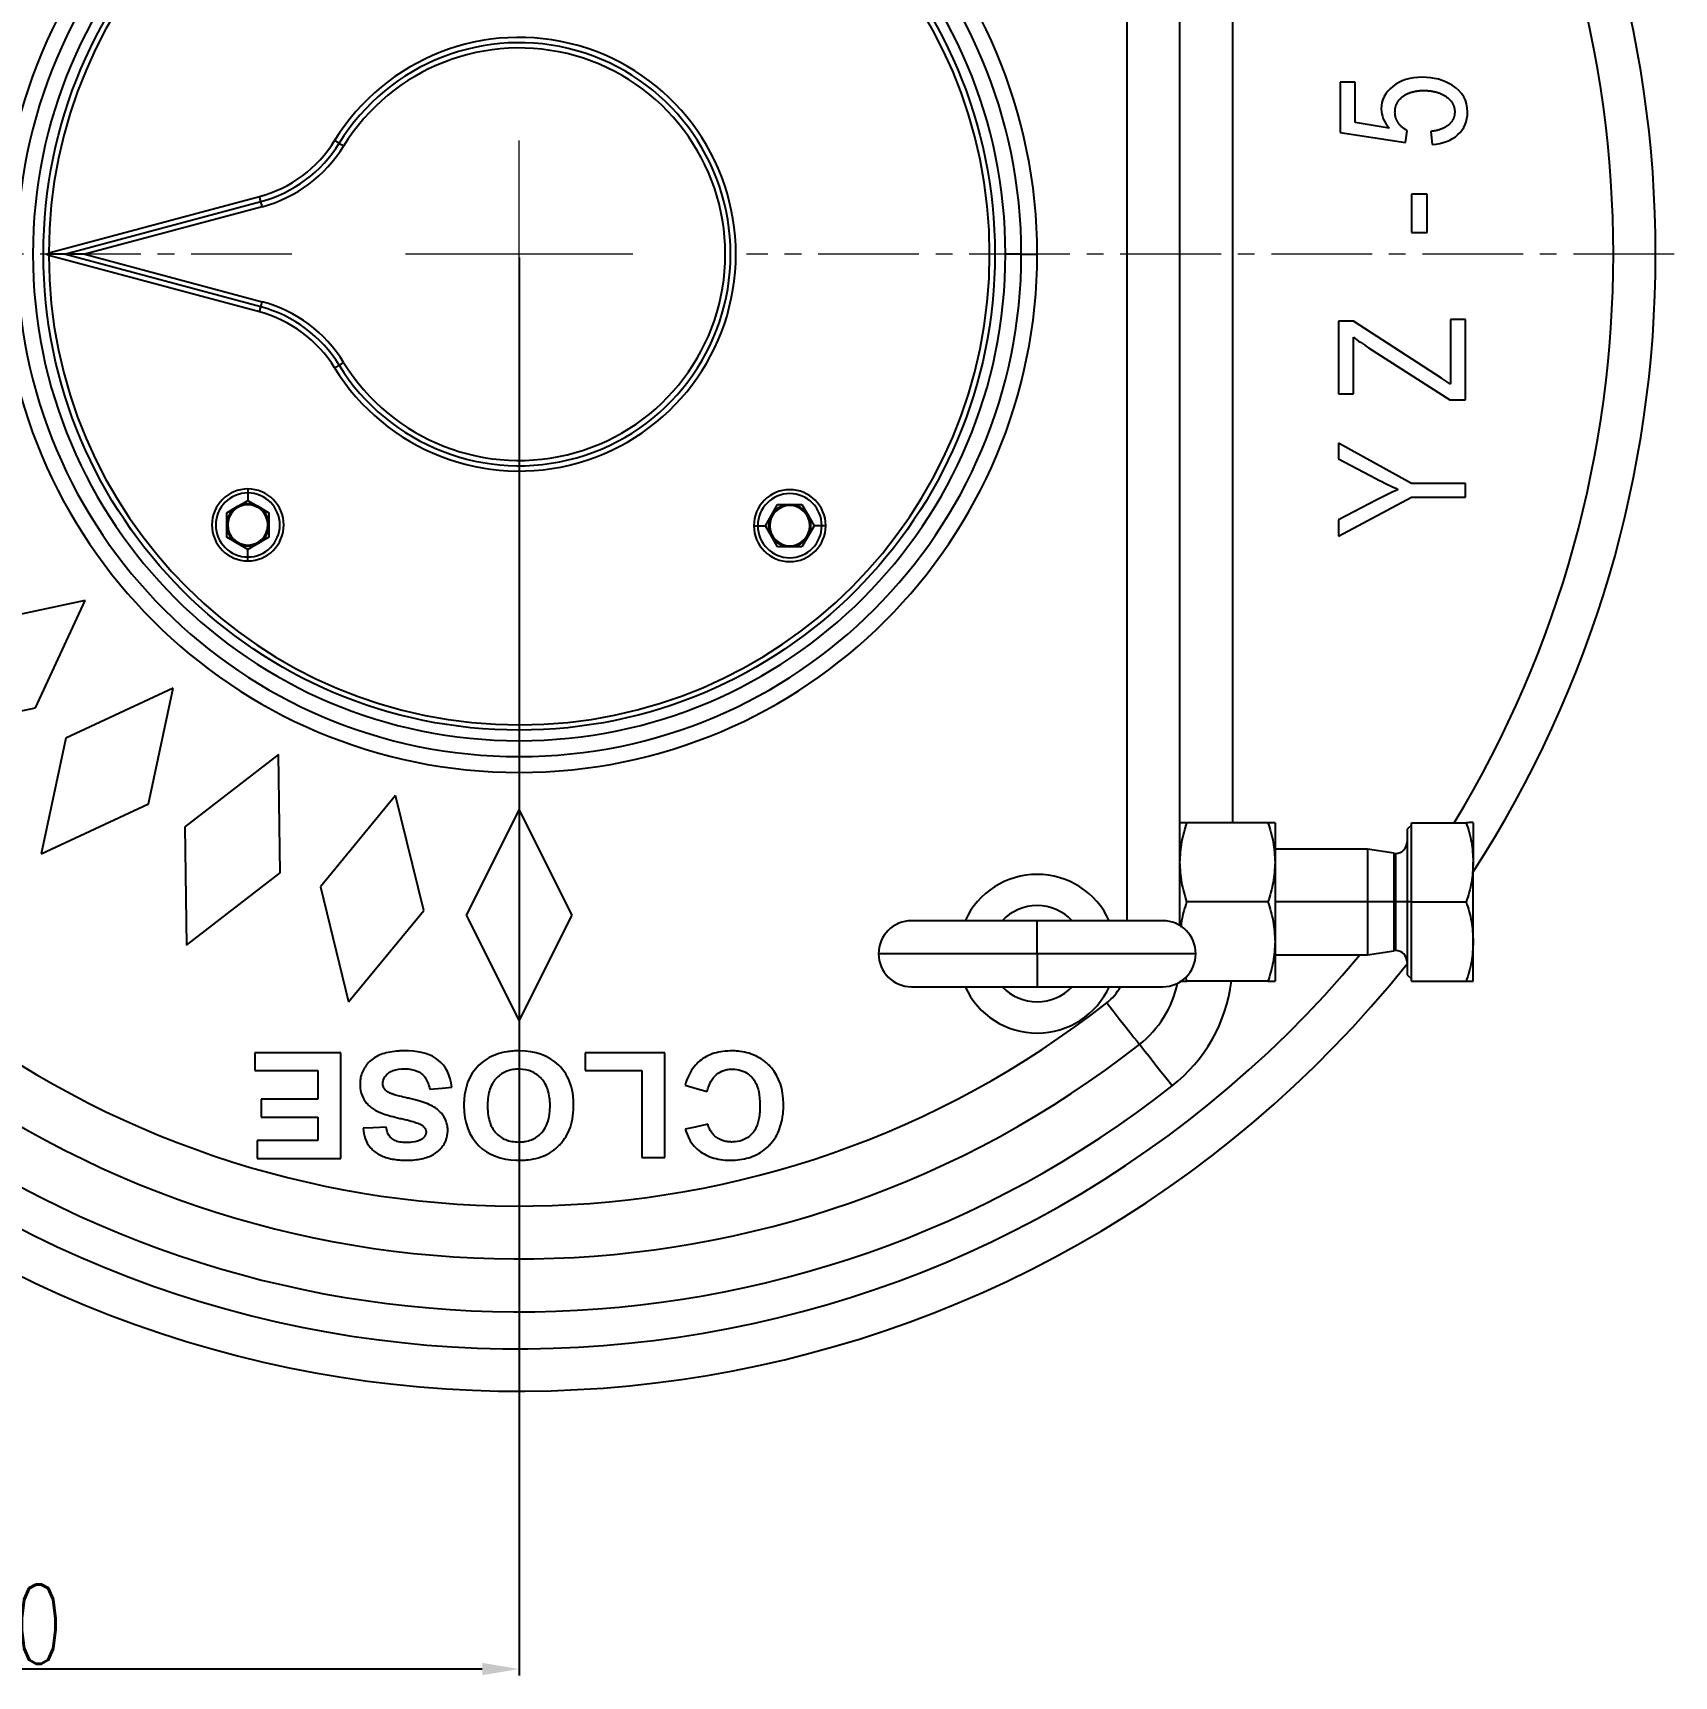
# Model space of a CAD drawing. Header units: millimetres. Extents: x 1964 to 5009, y 569 to 2723.
# Drawn here: x 4311 to 4621.5, y 1538.5 to 1849.3 of the extents above; entities that cross this region are included whole.
import ezdxf

# ---------------------------------------------------------------- set-up
doc = ezdxf.new("R2010")
doc.units = ezdxf.units.MM
doc.linetypes.add('CENTER2', pattern=[28.575, 19.05, -3.175, 3.175, -3.175])
doc.linetypes.add('点画线', pattern=[18, 12, -2, 2, -2])
doc.layers.add('中心线层', color=1, linetype='点画线', lineweight=18)
doc.styles.get("Standard").update_dxf_attribs({"font": 'arial.ttf'})
doc.styles.add('TH_GBDIM', font='simplex.shx', dxfattribs={"width": 0.707, "bigfont": 'hzfs.shx'})
doc.dimstyles.new('ISO-25$0', dxfattribs={"dimtxt": 2.5, "dimasz": 2.5, "dimexe": 1.25, "dimexo": 0.625, "dimtad": 1, "dimtxsty": 'Standard', "dimcen": 2.5, "dimdle": 5, "dimadec": 0, "dimazin": 0, "dimtfac": 1, "dimtmove": 0, "dimatfit": 3, "dimfxl": 0, "dimarcsym": 0})

# ---------------------------------------------------------------- blocks, each defined once
blk = doc.blocks.new('*U50')
at = {"layer": '中心线层', "color": 0, "linetype": 'CENTER2', "transparency": 16777216}
for p, q in [((0, 43), (0, 218.5)), ((-218.5, 0), (-43, 0)), ((0, -218.5), (0, -43))]:
    blk.add_line(p, q, dxfattribs=at)
at = {"layer": '中心线层', "color": 0, "linetype": 'Continuous', "transparency": 16777216}
for p, q in [((0, -21.5), (0, 21.5)), ((-21.5, 0), (21.5, 0))]:
    blk.add_line(p, q, dxfattribs=at)
blk = doc.blocks.new('*D66')
at = {"color": 1, "linetype": 'Continuous', "transparency": 16777216}
for p, q in [((4203.01, 1806.79), (4203.01, 1538.61)), ((4403.01, 1806.79), (4403.01, 1538.61)), ((4396.01, 1539.86), (4210.01, 1539.86))]:
    blk.add_line(p, q, dxfattribs=at)
at = {"color": 1, "transparency": 16777216}
for points in [[(4210.01, 1541.02), (4210.01, 1538.69), (4203.01, 1539.86)], [(4396.01, 1541.02), (4396.01, 1538.69), (4403.01, 1539.86)]]:
    blk.add_solid(points, dxfattribs=at)
at = {"layer": 'Defpoints', "color": 0, "transparency": 16777216}
for p in [(4203.01, 1807.41), (4403.01, 1807.41), (4203.01, 1539.86)]:
    blk.add_point(p, dxfattribs=at)
at = {"color": 1, "lineweight": 30, "transparency": 16777216, "insert": (4303.01, 1548.36), "char_height": 15, "attachment_point": 5, "style": 'TH_GBDIM'}
blk.add_mtext('200', dxfattribs=at)

msp = doc.modelspace()

# ---------------------------------------------------------------- linework, layer by layer
at = {"color": 8, "linetype": 'Continuous', "lineweight": 25}
for p, q in [((4518.008, 1681.376), (4518.008, 1933.449)), ((4538.008, 1699.912), (4538.008, 1914.912)), ((4351.675, 1763.015), (4351.675, 1762.274)), ((4447.405, 1756.079), (4448.147, 1756.079)), ((4461.005, 1756.079), (4460.264, 1756.079)), ((4351.675, 1749.415), (4351.675, 1750.157)), ((4568.464, 1694.128), (4568.464, 1684.912)), ((4568.808, 1694.101), (4568.808, 1684.912)), ((4563.508, 1684.912), (4546.008, 1684.912)), ((4568.464, 1684.912), (4568.464, 1675.697)), ((4568.808, 1684.912), (4568.808, 1675.724)), ((4501.003, 1675.126), (4501.003, 1681.376)), ((4501.003, 1675.126), (4471.003, 1675.126)), ((4501.003, 1675.126), (4501.003, 1668.876)), ((4531.003, 1675.126), (4501.003, 1675.126))]:
    msp.add_line(p, q, dxfattribs=at)
at = {"color": 7, "linetype": 'Continuous', "lineweight": 25}
for p, q in [((4528.008, 1680.461), (4528.008, 1934.364)), ((4558.336, 1839.971), (4558.336, 1830.424)), ((4561.152, 1839.971), (4558.336, 1839.971)), ((4561.152, 1832.31), (4561.152, 1839.971)), ((4558.336, 1830.424), (4570.663, 1828.564)), ((4567.602, 1831.275), (4561.152, 1832.31)), ((4570.663, 1828.564), (4571.023, 1830.777)), ((4575.46, 1830.62), (4575.722, 1828.145)), ((4314.009, 1807.644), (4353.882, 1818.328)), ((4574.805, 1818.741), (4571.842, 1818.741)), ((4571.842, 1818.741), (4571.842, 1811.499)), ((4574.805, 1811.499), (4574.805, 1818.741)), ((4317.008, 1807.412), (4354.14, 1817.362)), ((4354.399, 1816.396), (4320.872, 1807.412)), ((4571.842, 1811.499), (4574.805, 1811.499)), ((4314.071, 1807.412), (4313.577, 1807.412)), ((4353.882, 1796.497), (4314.009, 1807.181)), ((4317.008, 1807.412), (4314.071, 1807.412)), ((4354.14, 1797.463), (4317.008, 1807.412)), ((4320.872, 1807.412), (4317.008, 1807.412)), ((4320.872, 1807.412), (4354.399, 1798.429)), ((4498.008, 1807.412), (4495.008, 1807.412)), ((4558.008, 1794.761), (4558.008, 1781.009)), ((4560.841, 1794.761), (4558.008, 1794.761)), ((4577.49, 1783.982), (4560.841, 1794.761)), ((4579.176, 1795.075), (4579.176, 1782.816)), ((4582.008, 1795.075), (4579.176, 1795.075)), ((4582.008, 1779.896), (4582.008, 1795.075)), ((4560.841, 1781.009), (4560.841, 1791.722)), ((4563.689, 1789.732), (4579.062, 1779.896)), ((4579.176, 1782.816), (4577.49, 1783.982)), ((4558.008, 1781.009), (4560.841, 1781.009)), ((4579.062, 1779.896), (4582.008, 1779.896)), ((4571.842, 1764.036), (4558.008, 1771.697)), ((4558.008, 1771.697), (4558.008, 1768.737)), ((4558.008, 1768.737), (4565.064, 1765.018)), ((4351.675, 1762.274), (4351.675, 1760.834)), ((4582.008, 1764.036), (4571.842, 1764.036)), ((4582.008, 1761.495), (4582.008, 1764.036)), ((4347.675, 1758.525), (4349.675, 1759.679)), ((4349.675, 1759.679), (4351.675, 1760.834)), ((4351.675, 1760.834), (4353.675, 1759.679)), ((4353.675, 1759.679), (4355.675, 1758.525)), ((4450.741, 1758.079), (4451.896, 1760.079)), ((4451.896, 1760.079), (4454.205, 1760.079)), ((4454.205, 1760.079), (4456.515, 1760.079)), ((4456.515, 1760.079), (4457.67, 1758.079)), ((4558.008, 1754.095), (4571.842, 1761.495)), ((4565.244, 1760.971), (4558.008, 1757.186)), ((4571.842, 1761.495), (4582.008, 1761.495)), ((4347.675, 1756.215), (4347.675, 1758.525)), ((4347.675, 1753.906), (4347.675, 1756.215)), ((4355.675, 1758.525), (4355.675, 1756.215)), ((4355.675, 1756.215), (4355.675, 1753.906)), ((4448.147, 1756.079), (4449.587, 1756.079)), ((4449.587, 1756.079), (4450.741, 1758.079)), ((4450.741, 1754.079), (4449.587, 1756.079)), ((4457.67, 1758.079), (4458.824, 1756.079)), ((4458.824, 1756.079), (4457.67, 1754.079)), ((4460.264, 1756.079), (4458.824, 1756.079)), ((4558.008, 1757.186), (4558.008, 1754.095)), ((4349.675, 1752.751), (4347.675, 1753.906)), ((4351.675, 1751.597), (4349.675, 1752.751)), ((4353.675, 1752.751), (4351.675, 1751.597)), ((4355.675, 1753.906), (4353.675, 1752.751)), ((4451.896, 1752.079), (4450.741, 1754.079)), ((4457.67, 1754.079), (4456.515, 1752.079)), ((4351.675, 1750.157), (4351.675, 1751.597)), ((4454.205, 1752.079), (4451.896, 1752.079)), ((4456.515, 1752.079), (4454.205, 1752.079)), ((4320.916, 1741.946), (4299.045, 1737.294)), ((4311.514, 1721.658), (4320.916, 1741.946)), ((4337.542, 1725.32), (4317.254, 1715.918)), ((4332.89, 1703.449), (4337.542, 1725.32)), ((4289.643, 1717.006), (4311.514, 1721.658)), ((4317.254, 1715.918), (4312.602, 1694.047)), ((4357.451, 1712.811), (4339.763, 1699.13)), ((4357.783, 1690.452), (4357.451, 1712.811)), ((4312.602, 1694.047), (4332.89, 1703.449)), ((4379.644, 1705.045), (4365.444, 1687.772)), ((4384.943, 1683.321), (4379.644, 1705.045)), ((4403.008, 1702.412), (4393.008, 1682.412)), ((4413.008, 1682.412), (4403.008, 1702.412)), ((4544.669, 1699.912), (4529.348, 1699.912)), ((4546.008, 1699.912), (4546.008, 1692.412)), ((4571.808, 1699.912), (4582.169, 1699.912)), ((4571.808, 1684.912), (4571.808, 1699.912)), ((4583.508, 1699.912), (4583.508, 1692.412)), ((4339.763, 1699.13), (4340.095, 1676.772)), ((4571.808, 1699.462), (4571.008, 1698.662)), ((4571.008, 1698.662), (4571.008, 1684.912)), ((4563.508, 1694.912), (4546.008, 1694.912)), ((4568.464, 1694.128), (4563.508, 1694.912)), ((4563.508, 1694.912), (4563.508, 1684.912)), ((4546.008, 1692.412), (4546.008, 1677.412)), ((4583.508, 1677.412), (4583.508, 1692.412)), ((4340.095, 1676.772), (4357.783, 1690.452)), ((4365.444, 1687.772), (4370.743, 1666.048)), ((4544.669, 1684.912), (4529.348, 1684.912)), ((4563.508, 1684.912), (4563.508, 1674.912)), ((4568.464, 1684.912), (4563.508, 1684.912)), ((4568.464, 1684.912), (4568.808, 1684.912)), ((4571.008, 1684.912), (4568.808, 1684.912)), ((4571.808, 1684.912), (4571.008, 1684.912)), ((4571.008, 1684.912), (4571.008, 1671.162)), ((4571.808, 1684.912), (4582.169, 1684.912)), ((4571.808, 1669.912), (4571.808, 1684.912)), ((4370.743, 1666.048), (4384.943, 1683.321)), ((4393.008, 1682.412), (4403.008, 1662.412)), ((4403.008, 1662.412), (4413.008, 1682.412)), ((4501.003, 1681.376), (4477.253, 1681.376)), ((4524.753, 1681.376), (4501.003, 1681.376)), ((4546.008, 1677.412), (4546.008, 1669.912)), ((4563.508, 1674.912), (4568.464, 1675.697)), ((4583.508, 1669.912), (4583.508, 1677.412)), ((4546.008, 1674.912), (4563.508, 1674.912)), ((4477.253, 1668.876), (4501.003, 1668.876)), ((4501.003, 1668.876), (4524.753, 1668.876)), ((4529.348, 1669.912), (4529.139, 1670.706)), ((4544.669, 1669.912), (4529.348, 1669.912)), ((4571.008, 1671.162), (4571.808, 1670.362)), ((4571.808, 1669.912), (4582.169, 1669.912)), ((4353.008, 1656.412), (4353.008, 1653.041)), ((4369.271, 1656.412), (4353.008, 1656.412)), ((4369.271, 1636.412), (4369.271, 1656.412)), ((4415.51, 1656.412), (4415.51, 1653.041)), ((4430.559, 1656.412), (4415.51, 1656.412)), ((4430.559, 1636.576), (4430.559, 1656.412)), ((4353.008, 1653.041), (4364.95, 1653.041)), ((4364.95, 1653.041), (4364.95, 1647.597)), ((4415.51, 1653.041), (4426.243, 1653.041)), ((4426.243, 1653.041), (4426.243, 1636.576)), ((4354.217, 1647.597), (4354.217, 1644.23)), ((4364.95, 1647.597), (4354.217, 1647.597)), ((4354.217, 1644.23), (4364.95, 1644.23)), ((4364.95, 1644.23), (4364.95, 1639.794)), ((4364.95, 1639.794), (4353.413, 1639.794)), ((4353.413, 1639.794), (4353.413, 1636.412)), ((4353.413, 1636.412), (4369.271, 1636.412)), ((4426.243, 1636.576), (4430.559, 1636.576))]:
    msp.add_line(p, q, dxfattribs=at)
at = {"color": 7, "linetype": 'Continuous', "lineweight": 25, "flags": 128}
for points in [[(4368.954, 1828.396), (4368.938, 1828.406), (4368.889, 1828.435), (4368.81, 1828.484), (4368.705, 1828.549), (4368.576, 1828.629), (4368.428, 1828.719), (4368.269, 1828.818), (4368.103, 1828.92)], [(4368.954, 1828.396), (4368.97, 1828.385), (4369.019, 1828.356), (4369.097, 1828.307), (4369.203, 1828.242), (4369.332, 1828.162), (4369.479, 1828.072), (4369.639, 1827.973), (4369.805, 1827.871)], [(4354.14, 1817.362), (4354.135, 1817.38), (4354.121, 1817.435), (4354.097, 1817.525), (4354.065, 1817.645), (4354.025, 1817.791), (4353.981, 1817.958), (4353.932, 1818.139), (4353.882, 1818.328)], [(4354.399, 1816.396), (4354.349, 1816.584), (4354.3, 1816.766), (4354.255, 1816.933), (4354.216, 1817.079), (4354.184, 1817.199), (4354.16, 1817.288), (4354.145, 1817.343), (4354.14, 1817.362)], [(4314.071, 1807.412), (4314.063, 1807.441), (4314.055, 1807.47), (4314.048, 1807.498), (4314.04, 1807.527), (4314.032, 1807.556), (4314.024, 1807.585), (4314.017, 1807.615), (4314.009, 1807.644)], [(4314.009, 1807.181), (4314.017, 1807.21), (4314.024, 1807.239), (4314.032, 1807.268), (4314.04, 1807.297), (4314.048, 1807.326), (4314.055, 1807.355), (4314.063, 1807.384), (4314.071, 1807.412)], [(4498.008, 1807.412), (4498.066, 1807.412), (4498.237, 1807.412), (4498.514, 1807.412), (4498.887, 1807.412), (4499.342, 1807.412), (4499.86, 1807.412), (4500.423, 1807.412), (4501.008, 1807.412)], [(4353.882, 1796.497), (4353.932, 1796.685), (4353.981, 1796.867), (4354.025, 1797.034), (4354.065, 1797.18), (4354.097, 1797.3), (4354.121, 1797.389), (4354.135, 1797.444), (4354.14, 1797.463)], [(4354.14, 1797.463), (4354.145, 1797.481), (4354.16, 1797.536), (4354.184, 1797.626), (4354.216, 1797.746), (4354.255, 1797.892), (4354.3, 1798.059), (4354.349, 1798.24), (4354.399, 1798.429)], [(4368.954, 1786.429), (4368.97, 1786.439), (4369.019, 1786.469), (4369.097, 1786.518), (4369.203, 1786.583), (4369.332, 1786.662), (4369.479, 1786.753), (4369.639, 1786.851), (4369.805, 1786.954)], [(4368.103, 1785.905), (4368.269, 1786.007), (4368.428, 1786.105), (4368.576, 1786.196), (4368.705, 1786.276), (4368.81, 1786.341), (4368.889, 1786.389), (4368.938, 1786.419), (4368.954, 1786.429)], [(4514.185, 1665.85), (4515.39, 1664.316), (4516.548, 1662.841), (4517.616, 1661.481), (4518.552, 1660.289), (4519.32, 1659.311), (4519.891, 1658.584), (4520.243, 1658.137), (4520.361, 1657.986)], [(4526.538, 1650.121), (4525.333, 1651.656), (4524.174, 1653.131), (4523.106, 1654.491), (4522.17, 1655.682), (4521.402, 1656.66), (4520.831, 1657.387), (4520.48, 1657.835), (4520.361, 1657.986)], [(4434.382, 1650.298), (4436.729, 1649.605), (4438.573, 1649.06)], [(4386.086, 1649.521), (4388.439, 1649.735), (4390.288, 1649.904)], [(4377.827, 1642.306), (4375.41, 1642.206), (4373.511, 1642.127)], [(4438.715, 1642.88), (4436.322, 1642.344), (4434.443, 1641.923)]]:
    msp.add_lwpolyline(points, dxfattribs=at)
at = {"color": 7, "linetype": 'Continuous', "lineweight": 25}
msp.add_circle((4403.008, 1807.412), 90, dxfattribs=at)
for centre, radius, start, end in [((4403.008, 1807.412), 215, 0, 32.90896), ((4403.008, 1807.412), 98, 0, 180), ((4403.008, 1807.412), 95, 0, 180), ((4403.008, 1807.412), 92, 0, 180), ((4403.008, 1807.412), 89, 180.14904, 179.85096), ((4403.008, 1807.412), 41, 211.63989, 148.36011), ((4403.008, 1807.412), 40, 211.63989, 148.36011), ((4403.008, 1807.412), 39, 211.63989, 148.36011), ((4347.67, 1841.51), 24, 285, 328.36011), ((4347.67, 1841.51), 25, 285, 328.36011), ((4347.67, 1841.51), 26, 285, 328.36011), ((4403.008, 1807.412), 98, 180, 0), ((4403.008, 1807.412), 95, 180, 0), ((4403.008, 1807.412), 92, 180, 0), ((4403.008, 1807.412), 215, 327.09104, 0), ((4347.67, 1773.315), 24, 31.63989, 75), ((4347.67, 1773.315), 25, 31.63989, 75), ((4347.67, 1773.315), 26, 31.63989, 75), ((4351.675, 1756.215), 6.8, 90, 180), ((4351.675, 1756.215), 6.059, 90, 270), ((4351.675, 1756.215), 6.8, 270, 90), ((4351.675, 1756.215), 6.059, 270, 90), ((4454.205, 1756.079), 6.8, 0, 180), ((4454.205, 1756.079), 6.059, 0, 180), ((4351.675, 1756.215), 4, 120, 180), ((4351.675, 1756.215), 3.8, 0, 180), ((4351.675, 1756.215), 4, 60, 120), ((4351.675, 1756.215), 4, 0, 60), ((4454.205, 1756.079), 3.8, 90, 270), ((4454.205, 1756.079), 4, 90, 150), ((4454.205, 1756.079), 4, 30, 90), ((4454.205, 1756.079), 3.8, 270, 90), ((4351.675, 1756.215), 6.8, 180, 270), ((4351.675, 1756.215), 4, 180, 240), ((4351.675, 1756.215), 3.8, 180, 0), ((4351.675, 1756.215), 4, 300, 0), ((4454.205, 1756.079), 6.8, 180, 0), ((4454.205, 1756.079), 6.059, 180, 0), ((4454.205, 1756.079), 4, 150, 210), ((4454.205, 1756.079), 4, 330, 30), ((4351.675, 1756.215), 4, 240, 300), ((4454.205, 1756.079), 4, 210, 270), ((4454.205, 1756.079), 4, 270, 330), ((4568.808, 1696.301), 2.2, 261.00157, 270), ((4568.808, 1696.301), 2.2, 270, 0), ((4501.003, 1675.126), 15, 24.62432, 155.37568), ((4477.253, 1675.126), 6.25, 90, 180), ((4501.003, 1675.126), 9.1, 43.37837, 136.62163), ((4524.753, 1675.126), 6.25, 0, 90), ((4477.253, 1675.126), 6.25, 180, 270), ((4524.753, 1675.126), 6.25, 270, 0), ((4568.808, 1673.524), 2.2, 90, 98.99843), ((4568.808, 1673.524), 2.2, 0, 90), ((4403.008, 1807.412), 215, 235.04923, 321.38851), ((4501.003, 1675.126), 15, 204.62432, 335.60091), ((4501.003, 1675.126), 9.1, 223.37837, 316.62163), ((4508.008, 1673.715), 20, 308.14451, 347.96917), ((4403.008, 1807.412), 180, 233.54732, 308.14451), ((4403.008, 1807.412), 190, 233.54732, 308.14451), ((4403.008, 1807.412), 200, 233.54732, 308.14451)]:
    msp.add_arc(centre, radius, start, end, dxfattribs=at)
at = {"color": 8, "linetype": 'Continuous', "lineweight": 25}
for centre, radius, start, end in [((4403.008, 1807.412), 207, 328.7131, 31.2869), ((4403.008, 1807.412), 207, 233.92266, 320.20098), ((4508.008, 1673.715), 10, 308.14451, 331.05865), ((4508.008, 1673.715), 30, 308.14451, 352.71802)]:
    msp.add_arc(centre, radius, start, end, dxfattribs=at)
at = {"color": 7, "linetype": 'Continuous', "lineweight": 25}
for points in [[(4573.872, 1840.875), (4571.596, 1840.875), (4569.73, 1840.299), (4568.277, 1839.143)], [(4579.509, 1839.361), (4577.932, 1840.364), (4576.049, 1840.875), (4573.872, 1840.875)], [(4568.277, 1839.143), (4566.832, 1837.994), (4566.096, 1836.579), (4566.096, 1834.903)], [(4582.418, 1834.313), (4582.418, 1836.435), (4581.452, 1838.125), (4579.509, 1839.361)], [(4566.096, 1834.903), (4566.096, 1833.632), (4566.603, 1832.427), (4567.602, 1831.275)], [(4580.589, 1830.027), (4581.812, 1831.131), (4582.418, 1832.558), (4582.418, 1834.313)], [(4575.722, 1828.145), (4577.752, 1828.302), (4579.373, 1828.931), (4580.589, 1830.027)], [(4560.841, 1791.722), (4561.659, 1791.094), (4562.607, 1790.424), (4563.689, 1789.732)], [(4565.064, 1765.018), (4566.636, 1764.193), (4568.06, 1763.499), (4569.304, 1762.922)], [(4569.304, 1762.922), (4567.962, 1762.32), (4566.594, 1761.677), (4565.244, 1760.971)], [(4390.288, 1649.904), (4390.003, 1652.145), (4389.139, 1653.844), (4387.689, 1655.016)], [(4438.573, 1649.06), (4438.928, 1650.523), (4439.524, 1651.598), (4440.35, 1652.278)]]:
    msp.add_open_spline(points, degree=3, dxfattribs=at)
for points, knots in [([(4568.699, 1834.274), (4568.7, 1834.345), (4568.702, 1834.484), (4568.717, 1834.691), (4568.742, 1834.894), (4568.778, 1835.091), (4568.823, 1835.284), (4568.879, 1835.473), (4568.945, 1835.656), (4569.021, 1835.835), (4569.107, 1836.009), (4569.203, 1836.179), (4569.309, 1836.344), (4569.426, 1836.504), (4569.552, 1836.659), (4569.689, 1836.81), (4569.836, 1836.955), (4569.993, 1837.097), (4570.104, 1837.186), (4570.16, 1837.231)], [0, 0, 0, 0, 0.0617696, 0.1223137, 0.1817854, 0.2403462, 0.2981652, 0.3554182, 0.4122862, 0.4689539, 0.5256078, 0.5824347, 0.6396198, 0.6973446, 0.7557857, 0.8151133, 0.8754901, 0.9370705, 1, 1, 1, 1]), ([(4570.16, 1837.231), (4570.218, 1837.275), (4570.335, 1837.363), (4570.519, 1837.485), (4570.709, 1837.6), (4570.907, 1837.707), (4571.112, 1837.806), (4571.325, 1837.897), (4571.544, 1837.98), (4571.771, 1838.055), (4572.005, 1838.122), (4572.246, 1838.182), (4572.494, 1838.233), (4572.75, 1838.276), (4573.013, 1838.312), (4573.283, 1838.339), (4573.56, 1838.359), (4573.845, 1838.371), (4574.037, 1838.373), (4574.134, 1838.373)], [0, 0, 0, 0, 0.0520123, 0.104345, 0.1571187, 0.2104511, 0.2644561, 0.3192437, 0.3749191, 0.4315825, 0.4893289, 0.5482483, 0.6084253, 0.6699393, 0.7328646, 0.7972707, 0.8632225, 0.9307802, 1, 1, 1, 1]), ([(4574.134, 1838.373), (4574.25, 1838.372), (4574.48, 1838.37), (4574.821, 1838.354), (4575.152, 1838.329), (4575.473, 1838.292), (4575.786, 1838.245), (4576.089, 1838.188), (4576.382, 1838.12), (4576.667, 1838.042), (4576.942, 1837.953), (4577.207, 1837.854), (4577.463, 1837.744), (4577.71, 1837.624), (4577.948, 1837.493), (4578.177, 1837.352), (4578.322, 1837.249), (4578.394, 1837.198)], [0, 0, 0, 0, 0.0777706, 0.1535317, 0.2273607, 0.2993408, 0.3695621, 0.4381217, 0.5051235, 0.5706794, 0.6349083, 0.6979369, 0.7598993, 0.8209364, 0.8811959, 0.9408311, 1, 1, 1, 1]), ([(4578.394, 1837.198), (4578.459, 1837.149), (4578.588, 1837.052), (4578.769, 1836.899), (4578.938, 1836.742), (4579.095, 1836.58), (4579.239, 1836.415), (4579.37, 1836.245), (4579.49, 1836.071), (4579.596, 1835.892), (4579.69, 1835.709), (4579.772, 1835.522), (4579.841, 1835.331), (4579.897, 1835.136), (4579.941, 1834.936), (4579.972, 1834.732), (4579.991, 1834.524), (4579.994, 1834.384), (4579.995, 1834.313)], [0, 0, 0, 0, 0.0711559, 0.1402421, 0.2074147, 0.2728438, 0.3367132, 0.3992205, 0.4605766, 0.5210042, 0.5807367, 0.6400154, 0.6990874, 0.7582022, 0.817609, 0.8775531, 0.9382735, 1, 1, 1, 1]), ([(4569.35, 1832.216), (4569.315, 1832.268), (4569.246, 1832.37), (4569.152, 1832.529), (4569.066, 1832.691), (4568.989, 1832.856), (4568.921, 1833.025), (4568.842, 1833.253), (4568.766, 1833.546), (4568.709, 1833.907), (4568.702, 1834.151), (4568.699, 1834.274)], [0, 0, 0, 0, 0.08509361, 0.16928002, 0.25276711, 0.335768, 0.41849957, 0.50118082, 0.66611775, 0.83180483, 1, 1, 1, 1]), ([(4579.995, 1834.313), (4579.994, 1834.251), (4579.992, 1834.127), (4579.976, 1833.943), (4579.951, 1833.762), (4579.916, 1833.585), (4579.871, 1833.412), (4579.816, 1833.243), (4579.75, 1833.077), (4579.675, 1832.916), (4579.589, 1832.758), (4579.494, 1832.603), (4579.388, 1832.453), (4579.272, 1832.306), (4579.147, 1832.163), (4579.011, 1832.023), (4578.914, 1831.935), (4578.865, 1831.89)], [0, 0, 0, 0, 0.0679883, 0.1348258, 0.2007212, 0.2658921, 0.3305636, 0.394966, 0.4593325, 0.5238965, 0.5888895, 0.6545384, 0.7210634, 0.788676, 0.857578, 0.9279597, 1, 1, 1, 1]), ([(4571.023, 1830.777), (4570.956, 1830.812), (4570.822, 1830.88), (4570.629, 1830.995), (4570.443, 1831.117), (4570.265, 1831.249), (4570.093, 1831.388), (4569.93, 1831.537), (4569.773, 1831.694), (4569.624, 1831.859), (4569.482, 1832.033), (4569.394, 1832.155), (4569.35, 1832.216)], [0, 0, 0, 0, 0.101542, 0.2020665, 0.3018206, 0.4010569, 0.5000319, 0.5990043, 0.6982328, 0.7979741, 0.8984808, 1, 1, 1, 1]), ([(4578.865, 1831.89), (4578.817, 1831.849), (4578.721, 1831.767), (4578.567, 1831.652), (4578.404, 1831.541), (4578.232, 1831.437), (4578.051, 1831.338), (4577.861, 1831.245), (4577.662, 1831.157), (4577.453, 1831.075), (4577.235, 1830.998), (4577.009, 1830.927), (4576.773, 1830.862), (4576.528, 1830.802), (4576.274, 1830.748), (4576.011, 1830.699), (4575.739, 1830.656), (4575.554, 1830.632), (4575.46, 1830.62)], [0, 0, 0, 0, 0.0511085, 0.1032129, 0.1564526, 0.2109584, 0.2668522, 0.324247, 0.3832473, 0.4439492, 0.506441, 0.5708037, 0.6371112, 0.7054313, 0.775826, 0.8483519, 0.9230608, 1, 1, 1, 1]), ([(4313.577, 1807.412), (4313.636, 1807.445), (4313.776, 1807.519), (4313.924, 1807.599), (4314.009, 1807.644)], [0, 0, 0, 0, 0.4307994, 1, 1, 1, 1]), ([(4314.009, 1807.181), (4313.924, 1807.226), (4313.776, 1807.306), (4313.636, 1807.38), (4313.577, 1807.412)], [0, 0, 0, 0, 0.5692006, 1, 1, 1, 1]), ([(4528.008, 1692.412), (4528.077, 1693.684), (4528.216, 1696.225), (4528.971, 1698.684), (4529.348, 1699.912)], [0, 0, 0, 0, 0.5002513, 1, 1, 1, 1]), ([(4529.348, 1699.912), (4528.972, 1699.912), (4528.217, 1699.912), (4528.078, 1699.912), (4528.008, 1699.912)], [0, 0, 0, 0, 0.497936, 1, 1, 1, 1]), ([(4544.669, 1699.912), (4545.046, 1698.682), (4545.802, 1696.223), (4545.939, 1693.682), (4546.008, 1692.412)], [0, 0, 0, 0, 0.50038305, 1, 1, 1, 1]), ([(4546.008, 1699.912), (4545.939, 1699.912), (4545.8, 1699.912), (4545.045, 1699.912), (4544.669, 1699.912)], [0, 0, 0, 0, 0.5020642, 1, 1, 1, 1]), ([(4583.508, 1699.912), (4583.439, 1699.913), (4583.301, 1699.914), (4582.546, 1699.913), (4582.169, 1699.912)], [0, 0, 0, 0, 0.5000013, 1, 1, 1, 1]), ([(4582.169, 1699.912), (4582.546, 1698.683), (4583.301, 1696.225), (4583.439, 1693.683), (4583.508, 1692.412)], [0, 0, 0, 0, 0.49999857, 1, 1, 1, 1]), ([(4529.348, 1684.912), (4528.97, 1686.143), (4528.215, 1688.601), (4528.077, 1691.143), (4528.008, 1692.412)], [0, 0, 0, 0, 0.5003838, 1, 1, 1, 1]), ([(4546.008, 1692.412), (4545.939, 1691.141), (4545.801, 1688.6), (4545.046, 1686.141), (4544.669, 1684.912)], [0, 0, 0, 0, 0.5002514, 1, 1, 1, 1]), ([(4583.508, 1692.412), (4583.439, 1691.142), (4583.301, 1688.601), (4582.546, 1686.142), (4582.169, 1684.912)], [0, 0, 0, 0, 0.5000011, 1, 1, 1, 1]), ([(4528.27, 1680.16), (4528.297, 1680.509), (4528.423, 1682.125), (4528.942, 1683.688), (4529.348, 1684.912)], [0, 0, 0, 0, 0.2162655, 1, 1, 1, 1]), ([(4544.669, 1684.912), (4545.046, 1683.682), (4545.802, 1681.223), (4545.939, 1678.682), (4546.008, 1677.412)], [0, 0, 0, 0, 0.5003842, 1, 1, 1, 1]), ([(4582.169, 1684.912), (4582.546, 1683.683), (4583.301, 1681.224), (4583.439, 1678.683), (4583.508, 1677.412)], [0, 0, 0, 0, 0.4999985, 1, 1, 1, 1]), ([(4546.008, 1677.412), (4545.939, 1676.141), (4545.801, 1673.6), (4545.046, 1671.141), (4544.669, 1669.912)], [0, 0, 0, 0, 0.5002517, 1, 1, 1, 1]), ([(4583.508, 1677.412), (4583.439, 1676.142), (4583.301, 1673.6), (4582.546, 1671.141), (4582.169, 1669.912)], [0, 0, 0, 0, 0.5000011, 1, 1, 1, 1]), ([(4528.008, 1669.912), (4528.078, 1669.912), (4528.217, 1669.912), (4528.972, 1669.912), (4529.348, 1669.912)], [0, 0, 0, 0, 0.502064, 1, 1, 1, 1]), ([(4544.669, 1669.912), (4545.045, 1669.912), (4545.8, 1669.912), (4545.939, 1669.912), (4546.008, 1669.912)], [0, 0, 0, 0, 0.4979358, 1, 1, 1, 1]), ([(4582.169, 1669.912), (4582.546, 1669.912), (4583.301, 1669.911), (4583.439, 1669.912), (4583.508, 1669.912)], [0, 0, 0, 0, 0.4999987, 1, 1, 1, 1]), ([(4387.689, 1655.016), (4386.349, 1656.094), (4384.359, 1656.71), (4381.758, 1656.764), (4381.448, 1656.766), (4381.291, 1656.765), (4380.831, 1656.758), (4379.936, 1656.723), (4378.574, 1656.561), (4377.624, 1656.322), (4376.744, 1656.027), (4376.339, 1655.852), (4375.219, 1655.237), (4374.601, 1654.71), (4373.987, 1653.909), (4373.872, 1653.741), (4373.661, 1653.402), (4373.375, 1652.888), (4373.04, 1652.001), (4372.925, 1651.259), (4372.896, 1650.691), (4372.896, 1650.498), (4372.909, 1650.124), (4372.973, 1649.213), (4373.2, 1648.418), (4373.63, 1647.575), (4373.801, 1647.313), (4374.181, 1646.822), (4374.602, 1646.364), (4375.228, 1645.876), (4375.649, 1645.62), (4375.939, 1645.458), (4376.087, 1645.383), (4376.883, 1645.008), (4378.138, 1644.565), (4379.844, 1644.138), (4380.617, 1643.963), (4380.778, 1643.928), (4381.089, 1643.859), (4381.544, 1643.754), (4383.062, 1643.375), (4383.997, 1643.038), (4384.576, 1642.711), (4384.673, 1642.647), (4384.836, 1642.517), (4385.057, 1642.316), (4385.306, 1641.944), (4385.38, 1641.608), (4385.388, 1641.341), (4385.384, 1641.252), (4385.362, 1641.083), (4385.272, 1640.676), (4385.013, 1640.348), (4384.697, 1640.137)], [0, 0, 0, 0, 0.125, 0.1328125, 0.1328125, 0.140625, 0.140625, 0.15625, 0.1875, 0.21875, 0.21875, 0.25, 0.25, 0.3125, 0.3125, 0.328125, 0.328125, 0.34375, 0.375, 0.40625, 0.40625, 0.421875, 0.421875, 0.4375, 0.5, 0.5, 0.53125, 0.53125, 0.5625, 0.59375, 0.609375, 0.609375, 0.625, 0.625, 0.6875, 0.71875, 0.71875, 0.7265625, 0.7265625, 0.734375, 0.75, 0.8125, 0.8125, 0.828125, 0.828125, 0.84375, 0.875, 0.90625, 0.90625, 0.921875, 0.921875, 0.9375, 1, 1, 1, 1]), ([(4410.489, 1654.033), (4408.627, 1655.83), (4406.125, 1656.741), (4402.583, 1656.757), (4402.195, 1656.744), (4401.443, 1656.69), (4400.346, 1656.565), (4397.996, 1655.971), (4396.34, 1654.943), (4394.444, 1653.115), (4393.735, 1652.022), (4393.028, 1650.115), (4392.764, 1649.095), (4392.634, 1647.975), (4392.576, 1647.207), (4392.562, 1646.81), (4392.57, 1643.163), (4393.517, 1640.637), (4395.402, 1638.812)], [0, 0, 0, 0, 0.25, 0.25, 0.28125, 0.28125, 0.3125, 0.375, 0.5, 0.5, 0.625, 0.625, 0.6875, 0.71875, 0.71875, 0.75, 0.75, 1, 1, 1, 1]), ([(4434.443, 1641.923), (4434.842, 1640.61), (4435.405, 1639.55), (4436.492, 1638.332), (4436.897, 1637.991), (4437.759, 1637.383), (4439.14, 1636.599), (4441.06, 1636.134), (4442.613, 1636.071), (4443.249, 1636.068), (4443.564, 1636.077), (4444.484, 1636.135), (4446.245, 1636.376), (4448.277, 1637.197), (4449.565, 1638.188), (4450.17, 1638.747), (4450.367, 1638.944), (4450.736, 1639.353), (4451.607, 1640.42), (4452.462, 1642.209), (4452.881, 1644.349), (4452.981, 1645.508), (4453, 1646.023), (4453.008, 1646.371), (4453.009, 1646.548), (4452.984, 1649.537), (4452.223, 1651.815), (4450.532, 1653.767), (4450.33, 1653.977), (4449.913, 1654.374), (4449.267, 1654.935), (4447.625, 1656.005), (4445.713, 1656.594), (4444.035, 1656.739), (4443.563, 1656.753), (4443.246, 1656.756), (4443.085, 1656.755), (4442.3, 1656.736), (4440.507, 1656.567), (4438.994, 1656.027), (4437.67, 1655.242), (4437.26, 1654.94), (4436.507, 1654.247), (4435.476, 1653.077), (4434.742, 1651.514), (4434.382, 1650.298)], [0, 0, 0, 0, 0.0625, 0.0625, 0.09375, 0.09375, 0.125, 0.1875, 0.203125, 0.203125, 0.21875, 0.21875, 0.25, 0.3125, 0.34375, 0.34375, 0.359375, 0.359375, 0.375, 0.4375, 0.46875, 0.484375, 0.4921875, 0.4921875, 0.5, 0.5, 0.625, 0.625, 0.640625, 0.640625, 0.65625, 0.6875, 0.75, 0.765625, 0.7734375, 0.7734375, 0.78125, 0.78125, 0.8125, 0.875, 0.875, 0.90625, 0.90625, 0.9375, 1, 1, 1, 1]), ([(4373.511, 1642.127), (4373.565, 1640.723), (4374.101, 1639.236), (4375.226, 1638.086), (4375.723, 1637.653), (4375.995, 1637.451), (4376.885, 1636.913), (4378.266, 1636.355), (4380.035, 1636.119), (4381.263, 1636.073), (4381.517, 1636.069), (4382.028, 1636.071), (4382.779, 1636.09), (4383.943, 1636.208), (4384.779, 1636.394), (4385.568, 1636.625), (4385.938, 1636.764), (4386.972, 1637.242), (4387.702, 1637.743), (4388.265, 1638.373), (4388.477, 1638.635), (4388.576, 1638.773), (4388.852, 1639.191), (4389.312, 1640.046), (4389.502, 1640.955), (4389.514, 1641.903), (4389.491, 1642.214), (4389.393, 1642.812), (4389.167, 1643.681), (4388.549, 1644.724), (4387.847, 1645.419), (4387.455, 1645.752), (4387.314, 1645.86), (4387, 1646.072), (4386.147, 1646.591), (4384.704, 1647.14), (4383.154, 1647.539), (4382.668, 1647.655), (4382.503, 1647.693), (4382.189, 1647.766), (4381.432, 1647.945), (4380.31, 1648.217), (4379.577, 1648.415), (4379.306, 1648.499), (4379.208, 1648.53), (4379.164, 1648.545), (4379.03, 1648.592), (4378.601, 1648.749), (4378.119, 1648.993), (4377.828, 1649.226), (4377.662, 1649.387), (4377.593, 1649.47), (4377.407, 1649.735), (4377.275, 1650.025), (4377.225, 1650.354), (4377.211, 1650.581), (4377.213, 1650.699), (4377.268, 1651.268), (4377.503, 1651.79), (4377.956, 1652.253), (4378.155, 1652.434), (4378.263, 1652.524), (4378.613, 1652.773), (4379.414, 1653.189), (4380.521, 1653.356), (4381.835, 1653.359), (4382.246, 1653.324), (4383.004, 1653.186), (4383.353, 1653.082), (4384.31, 1652.668), (4384.829, 1652.265), (4385.631, 1651.128), (4385.915, 1650.402), (4386.086, 1649.521)], [0, 0, 0, 0, 0.0625, 0.078125, 0.078125, 0.09375, 0.09375, 0.125, 0.15625, 0.15625, 0.1640625, 0.1640625, 0.171875, 0.1875, 0.203125, 0.203125, 0.21875, 0.21875, 0.25, 0.2578125, 0.2578125, 0.265625, 0.265625, 0.28125, 0.3125, 0.3125, 0.328125, 0.328125, 0.34375, 0.375, 0.390625, 0.390625, 0.3984375, 0.3984375, 0.40625, 0.4375, 0.4453125, 0.4453125, 0.4492188, 0.4492188, 0.453125, 0.46875, 0.484375, 0.4882813, 0.4882813, 0.4921875, 0.4921875, 0.5, 0.53125, 0.546875, 0.546875, 0.5625, 0.5625, 0.59375, 0.609375, 0.609375, 0.625, 0.625, 0.6875, 0.703125, 0.703125, 0.71875, 0.71875, 0.75, 0.8125, 0.8125, 0.84375, 0.84375, 0.875, 0.875, 0.9375, 0.9375, 1, 1, 1, 1]), ([(4395.402, 1638.812), (4397.199, 1637.073), (4399.572, 1636.159), (4402.699, 1636.071), (4402.886, 1636.069), (4403.259, 1636.071), (4403.812, 1636.084), (4405.052, 1636.181), (4406.029, 1636.375), (4407.259, 1636.727), (4407.835, 1636.943), (4408.937, 1637.527), (4409.461, 1637.889), (4410.208, 1638.536), (4410.453, 1638.771), (4410.91, 1639.253), (4411.124, 1639.504), (4411.721, 1640.28), (4412.058, 1640.833), (4412.887, 1642.601), (4413.245, 1644.194), (4413.302, 1646.092), (4413.307, 1646.522), (4413.306, 1646.74), (4413.289, 1647.38), (4413.203, 1648.621), (4412.633, 1651.248), (4411.514, 1653.041), (4410.489, 1654.033)], [0, 0, 0, 0, 0.25, 0.25, 0.265625, 0.265625, 0.28125, 0.3125, 0.375, 0.375, 0.4375, 0.4375, 0.5, 0.5, 0.53125, 0.53125, 0.5625, 0.5625, 0.625, 0.625, 0.75, 0.765625, 0.765625, 0.78125, 0.78125, 0.8125, 0.875, 1, 1, 1, 1]), ([(4407.223, 1641.237), (4406.675, 1640.662), (4406.037, 1640.231), (4405.312, 1639.946), (4404.949, 1639.803), (4404.565, 1639.696), (4404.159, 1639.625), (4403.956, 1639.59), (4403.747, 1639.564), (4403.534, 1639.547), (4403.32, 1639.53), (4403.099, 1639.522), (4402.876, 1639.523), (4401.983, 1639.528), (4401.178, 1639.675), (4400.463, 1639.966), (4400.105, 1640.112), (4399.77, 1640.293), (4399.457, 1640.51), (4399.144, 1640.728), (4398.851, 1640.981), (4398.584, 1641.271), (4398.05, 1641.85), (4397.653, 1642.579), (4397.394, 1643.458), (4397.264, 1643.897), (4397.169, 1644.374), (4397.108, 1644.888), (4397.077, 1645.145), (4397.055, 1645.411), (4397.042, 1645.687), (4397.036, 1645.825), (4397.031, 1645.965), (4397.029, 1646.108), (4397.026, 1646.25), (4397.026, 1646.396), (4397.028, 1646.539), (4397.044, 1647.684), (4397.197, 1648.682), (4397.488, 1649.535), (4397.633, 1649.962), (4397.813, 1650.352), (4398.027, 1650.705), (4398.134, 1650.882), (4398.249, 1651.05), (4398.374, 1651.208), (4398.498, 1651.367), (4398.631, 1651.516), (4398.771, 1651.657), (4399.329, 1652.218), (4399.963, 1652.636), (4400.673, 1652.91), (4401.028, 1653.047), (4401.402, 1653.148), (4401.796, 1653.213), (4401.993, 1653.245), (4402.194, 1653.269), (4402.4, 1653.284), (4402.607, 1653.298), (4402.82, 1653.304), (4403.033, 1653.301), (4403.883, 1653.288), (4404.658, 1653.131), (4405.358, 1652.828), (4405.708, 1652.677), (4406.04, 1652.49), (4406.353, 1652.266), (4406.666, 1652.043), (4406.962, 1651.782), (4407.236, 1651.486), (4407.784, 1650.894), (4408.193, 1650.165), (4408.462, 1649.299), (4408.597, 1648.866), (4408.697, 1648.398), (4408.762, 1647.896), (4408.795, 1647.645), (4408.818, 1647.386), (4408.834, 1647.118), (4408.841, 1646.983), (4408.847, 1646.847), (4408.85, 1646.709), (4408.853, 1646.57), (4408.854, 1646.429), (4408.853, 1646.288), (4408.836, 1644.042), (4408.294, 1642.36), (4407.223, 1641.237)], [0, 0, 0, 0, 1, 1, 1, 2, 2, 2, 3, 3, 3, 4, 4, 4, 5, 5, 5, 6, 6, 6, 7, 7, 7, 8, 8, 8, 9, 9, 9, 10, 10, 10, 11, 11, 11, 12, 12, 12, 13, 13, 13, 14, 14, 14, 15, 15, 15, 16, 16, 16, 17, 17, 17, 18, 18, 18, 19, 19, 19, 20, 20, 20, 21, 21, 21, 22, 22, 22, 23, 23, 23, 24, 24, 24, 25, 25, 25, 26, 26, 26, 27, 27, 27, 28, 28, 28, 29, 29, 29, 29]), ([(4440.35, 1652.278), (4440.769, 1652.626), (4441.459, 1653.013), (4442.242, 1653.202), (4442.785, 1653.285), (4443.07, 1653.304), (4444.52, 1653.293), (4445.761, 1652.903), (4446.75, 1652.05), (4447.126, 1651.672), (4447.303, 1651.464), (4447.777, 1650.756), (4448.273, 1649.608), (4448.524, 1647.858), (4448.558, 1646.727), (4448.561, 1646.378), (4448.562, 1646.259), (4448.559, 1646.026), (4448.548, 1645.45), (4448.44, 1644.06), (4448.074, 1642.659), (4447.625, 1641.841), (4447.288, 1641.348), (4447.097, 1641.128), (4446.082, 1640.136), (4444.955, 1639.621), (4443.588, 1639.531), (4443.278, 1639.522), (4443.119, 1639.522), (4442.657, 1639.541), (4441.773, 1639.645), (4441.005, 1639.953), (4440.316, 1640.398), (4440.099, 1640.569), (4439.71, 1640.941), (4439.189, 1641.549), (4438.854, 1642.307), (4438.715, 1642.88)], [0, 0, 0, 0, 0.0625, 0.09375, 0.09375, 0.125, 0.125, 0.25, 0.28125, 0.28125, 0.3125, 0.3125, 0.375, 0.4375, 0.453125, 0.453125, 0.4609375, 0.4609375, 0.46875, 0.5, 0.5625, 0.59375, 0.59375, 0.625, 0.625, 0.75, 0.765625, 0.765625, 0.78125, 0.78125, 0.8125, 0.875, 0.875, 0.90625, 0.90625, 0.9375, 1, 1, 1, 1]), ([(4384.697, 1640.137), (4384.179, 1639.784), (4383.342, 1639.504), (4382.277, 1639.428), (4381.833, 1639.413), (4381.599, 1639.414), (4380.944, 1639.441), (4380.159, 1639.542), (4379.547, 1639.772), (4379.155, 1639.993), (4379.036, 1640.074), (4378.814, 1640.256), (4378.297, 1640.762), (4377.967, 1641.527), (4377.827, 1642.306)], [0, 0, 0, 0, 0.25, 0.3125, 0.3125, 0.375, 0.375, 0.5, 0.625, 0.625, 0.6875, 0.6875, 0.75, 1, 1, 1, 1])]:
    msp.add_open_spline(points, degree=3, knots=knots, dxfattribs=at)

# ---------------------------------------------------------------- block references
at = {"layer": '中心线层', "linetype": 'CENTER2', "rotation": 90.00000000000001}
msp.add_blockref('*U50', (4403.008, 1807.412), dxfattribs=at)

# ---------------------------------------------------------------- dimensions: what is measured, and where the dimension line sits
at = {"lineweight": 30}
dim = msp.add_linear_dim(base=(4203.008, 1539.856), p1=(4403.008, 1807.412), p2=(4203.008, 1807.412), angle=180, dimstyle='ISO-25$0', override={"dimtxt": 15, "dimasz": 7, "dimexo": 0.625, "dimgap": 1, "dimdec": 0, "dimtxsty": 'TH_GBDIM', "dimclrd": 1, "dimclre": 1, "dimclrt": 1, "dimatfit": 0, "dimlwd": 65535, "dimlwe": 65535}, dxfattribs=at)
dim.commit()
dim.dimension.update_dxf_attribs({"geometry": '*D66', "text_midpoint": (4303.008, 1548.356)})

doc.saveas('drawing.dxf')
